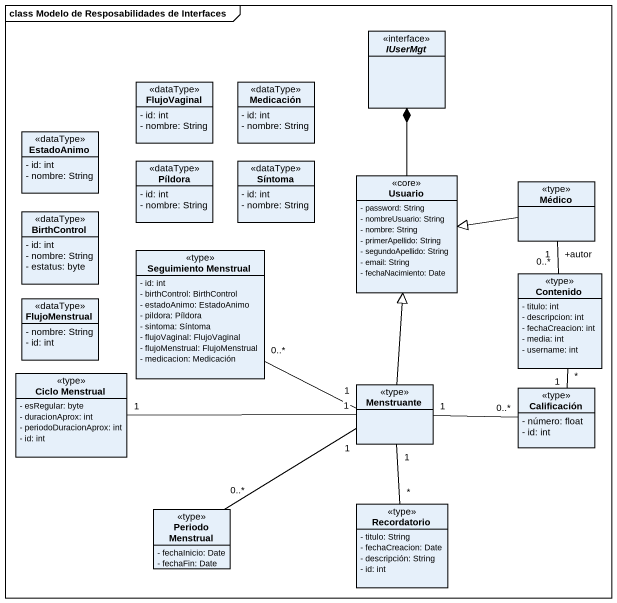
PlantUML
@startuml
mainframe class Modelo de Resposabilidades de Interfaces
hide circle
hide empty members
skinparam classAttributeIconSize 0
interface IUserMgt
class FlujoVaginal <<dataType>> {
  - id: int
  - nombre: String
}
class Medicación <<dataType>> {
  - id: int
  - nombre: String
}
class EstadoAnimo <<dataType>> {
  - id: int
  - nombre: String
}
class Píldora <<dataType>> {
  - id: int
  - nombre: String
}
class Síntoma <<dataType>> {
  - id: int
  - nombre: String
}
class Usuario <<core>> {
  - password: String
  - nombreUsuario: String
  - nombre: String
  - primerApellido: String
  - segundoApellido: String
  - email: String
  - fechaNacimiento: Date
}
class Médico <<type>>
class BirthControl <<dataType>> {
  - id: int
  - nombre: String
  - estatus: byte
}
class "Seguimiento Menstrual" as Seguimiento_Menstrual <<type>> {
  - id: int
  - birthControl: BirthControl
  - estadoAnimo: EstadoAnimo
  - pildora: Píldora
  - sintoma: Síntoma
  - flujoVaginal: FlujoVaginal
  - flujoMenstrual: FlujoMenstrual
  - medicacion: Medicación
}
class Contenido <<type>> {
  - titulo: int
  - descripcion: int
  - fechaCreacion: int
  - media: int
  - username: int
}
class FlujoMenstrual <<dataType>> {
  - nombre: String
  - id: int
}
class "Ciclo Menstrual" as Ciclo_Menstrual <<type>> {
  - esRegular: byte
  - duracionAprox: int
  - periodoDuracionAprox: int
  - id: int
}
class Menstruante <<type>>
class Calificación <<type>> {
  - número: float
  - id: int
}
class "Periodo Menstrual" as Periodo_Menstrual <<type>> {
  - fechaInicio: Date
  - fechaFin: Date
}
class Recordatorio <<type>> {
  - titulo: String
  - fechaCreacion: Date
  - descripción: String
  - id: int
}
Usuario -up-* IUserMgt
Médico -left-|> Usuario
Médico "+autor\n1" -- "0..*" Contenido
Ciclo_Menstrual "1" -right- "1" Menstruante
Menstruante -up-|> Usuario
Menstruante "1" -left- "0..*" Seguimiento_Menstrual
Menstruante "1" -right- "0..*" Calificación
Menstruante "1" -- "0..*" Periodo_Menstrual
Menstruante "1" -- "*" Recordatorio
Calificación "*" -up- "1" Contenido
@enduml
